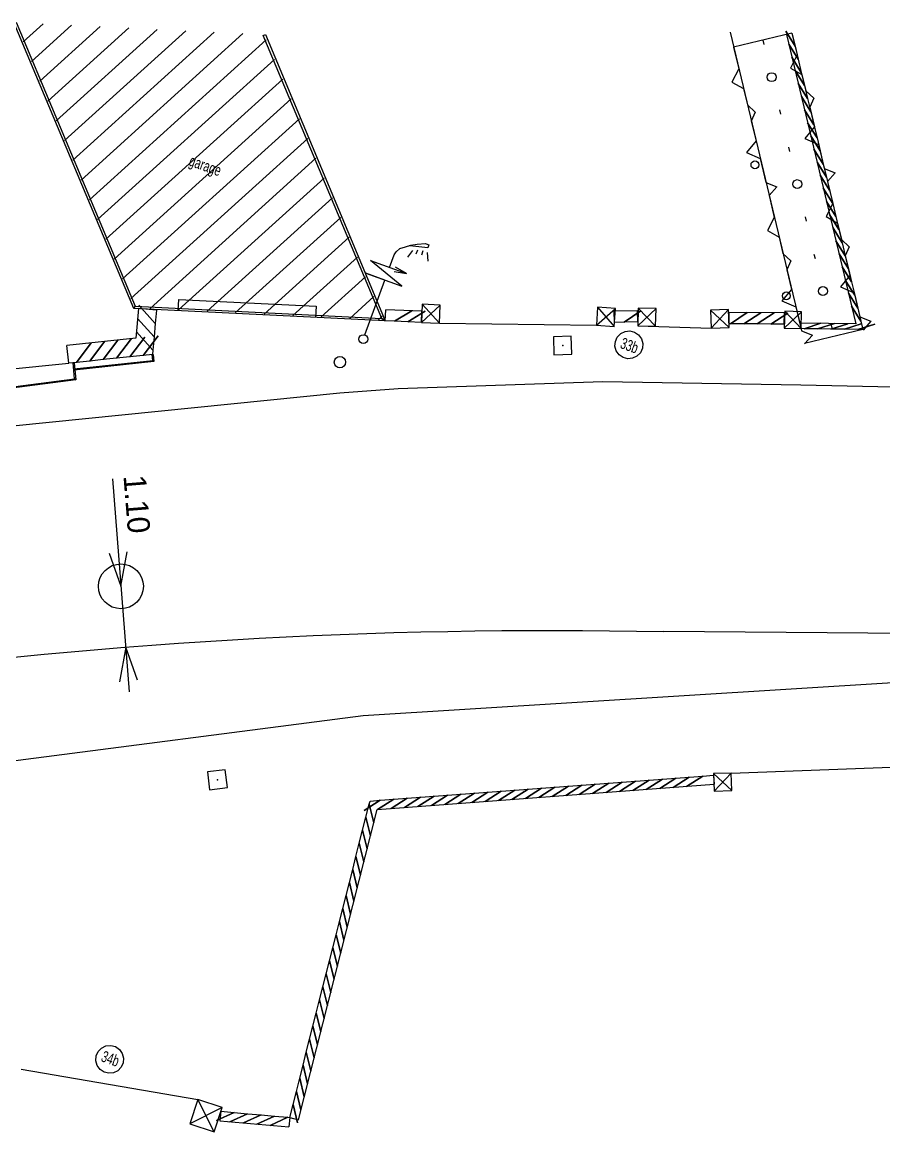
# Model space of a CAD drawing. Extents: x -215 to 206, y -120 to -34.
# Drawn here: x 114.47 to 129.82, y -79.19 to -59.42 of the extents above; entities that cross this region are included whole.
import ezdxf
from ezdxf.enums import TextEntityAlignment as Align

# ---------------------------------------------------------------- set-up
doc = ezdxf.new("R2010")
doc.units = 0
doc.header["$MEASUREMENT"] = 0
for name, color, linetype in [('C_BAT_INDI', 7, 'CONTINUOUS'), ('C_BAT_INDU', 7, 'CONTINUOUS'), ('TOP$BATI', 7, 'CONTINUOUS')]:
    doc.layers.add(name, color=color, linetype=linetype)
doc.styles.add('txt', font='TXT', dxfattribs={"height": 0.2})

# ---------------------------------------------------------------- blocks, each defined once
blk = doc.blocks.new('FLECH')
at = {"layer": 'C_BAT_INDU', "color": 1, "linetype": 'Continuous'}
blk.add_lwpolyline([(-0.1294, 0.483), (0, 0), (0.1294, 0.483)], dxfattribs=at)
blk = doc.blocks.new('FLEC')
at = {"layer": 'C_BAT_INDU', "color": 1, "linetype": 'Continuous', "xscale": 24.99905005097397, "yscale": 24.99905005097397, "zscale": 25.00093132415669, "rotation": 90.00065102824891}
blk.add_blockref('FLECH', (0, 0), dxfattribs=at)

msp = doc.modelspace()

# ---------------------------------------------------------------- linework, layer by layer
at = {"layer": 'C_BAT_INDI', "color": 1, "linetype": 'Continuous'}
msp.add_line((116.073, -67.558, -0.028), (116.375, -71.353, -0.028), dxfattribs=at)
at = {"layer": 'C_BAT_INDI', "color": 5, "linetype": 'Continuous'}
msp.add_line((132.999, -70.334, 999.198), (125.89, -70.278, -0.028), dxfattribs=at)
at = {"layer": 'C_BAT_INDI', "color": 5, "linetype": 'Continuous', "extrusion": (0, 0, -1)}
msp.add_arc((-123.862, -165.745, 0.028), 95.488, 81.99693, 91.21692, dxfattribs=at)
at = {"layer": 'TOP$BATI', "color": 7, "linetype": 'Continuous'}
for p, q in [((116.453, -64.52, 991.352), (114.323, -59.436, 991.352)), ((114.36, -59.42, 991.352), (116.48, -64.481, 991.352)), ((114.838, -59.447, 991.352), (114.483, -59.768, 991.352)), ((115.347, -59.472, 991.352), (114.631, -60.12, 991.352)), ((115.855, -59.498, 991.352), (114.778, -60.472, 991.352)), ((116.364, -59.523, 991.352), (114.925, -60.825, 991.352)), ((116.872, -59.548, 991.352), (115.073, -61.177, 991.352)), ((117.38, -59.574, 991.352), (115.221, -61.529, 991.352)), ((117.889, -59.599, 991.352), (115.368, -61.881, 991.352)), ((118.398, -59.624, 991.352), (115.515, -62.233, 991.352)), ((118.761, -59.657, 991.352), (118.798, -59.642, 991.352)), ((120.873, -64.7, 991.352), (118.761, -59.657, 991.352)), ((118.798, -59.642, 991.352), (120.935, -64.743, 991.352)), ((127.077, -59.6, 999.235), (127.636, -61.934, 999.235)), ((128.179, -59.614, 991.352), (127.138, -59.864, 991.352)), ((128.235, -59.848, 991.352), (128.068, -59.579, 991.352)), ((128.068, -59.579, 991.352), (128.235, -59.848, 991.352)), ((128.179, -59.614, 991.352), (128.081, -59.638, 991.352)), ((128.081, -59.638, 991.352), (129.316, -64.794, 991.352)), ((128.179, -59.614, 991.352), (128.235, -59.848, 991.352)), ((128.179, -59.614, 991.352), (128.272, -60.003, 991.352)), ((118.815, -59.732, 991.485), (115.663, -62.585, 991.485)), ((127.138, -59.864, 991.352), (127.231, -60.252, 991.352)), ((127.659, -59.739, 991.352), (127.677, -59.817, 991.352)), ((128.291, -60.081, 991.352), (128.123, -59.813, 991.352)), ((128.123, -59.813, 991.352), (128.291, -60.081, 991.352)), ((128.235, -59.848, 991.352), (128.291, -60.081, 991.352)), ((118.963, -60.084, 992.013), (115.81, -62.937, 992.013)), ((128.272, -60.003, 991.352), (128.152, -60.238, 991.352)), ((128.346, -60.315, 991.352), (128.179, -60.046, 991.352)), ((128.179, -60.046, 991.352), (128.346, -60.315, 991.352)), ((128.291, -60.081, 991.352), (128.346, -60.315, 991.352)), ((127.231, -60.252, 991.352), (127.111, -60.487, 991.352)), ((128.152, -60.238, 991.352), (128.356, -60.353, 991.352)), ((128.402, -60.548, 991.352), (128.235, -60.279, 991.352)), ((128.235, -60.279, 991.352), (128.402, -60.548, 991.352)), ((119.11, -60.436, 992.541), (115.958, -63.289, 992.541)), ((127.111, -60.487, 991.352), (127.315, -60.603, 991.352)), ((128.346, -60.315, 991.352), (128.402, -60.548, 991.352)), ((128.356, -60.353, 992.463), (128.426, -60.645, 992.463)), ((127.315, -60.603, 992.463), (127.385, -60.895, 992.463)), ((128.458, -60.781, 991.352), (128.291, -60.513, 991.352)), ((128.291, -60.513, 991.352), (128.458, -60.781, 991.352)), ((128.402, -60.548, 991.352), (128.458, -60.781, 991.352)), ((128.426, -60.645, 992.463), (128.567, -60.776, 992.463)), ((119.258, -60.788, 993.069), (116.105, -63.641, 993.069)), ((128.514, -61.015, 991.352), (128.347, -60.746, 991.352)), ((128.347, -60.746, 991.352), (128.514, -61.015, 991.352)), ((128.458, -60.781, 991.352), (128.514, -61.015, 991.352)), ((128.567, -60.776, 992.463), (128.495, -60.937, 992.463)), ((127.385, -60.895, 992.463), (127.526, -61.025, 992.463)), ((127.526, -61.025, 992.463), (127.455, -61.186, 992.463)), ((127.957, -60.984, 993.223), (127.975, -61.062, 993.223)), ((128.57, -61.248, 991.352), (128.403, -60.98, 991.352)), ((128.403, -60.98, 991.352), (128.57, -61.248, 991.352)), ((128.495, -60.937, 993.339), (128.579, -61.287, 993.339)), ((128.514, -61.015, 991.352), (128.57, -61.248, 991.352)), ((119.405, -61.14, 993.598), (116.253, -63.993, 993.598)), ((127.455, -61.186, 993.339), (127.539, -61.536, 993.339)), ((128.579, -61.287, 993.339), (128.409, -61.492, 993.339)), ((128.626, -61.482, 991.352), (128.459, -61.213, 991.352)), ((128.459, -61.213, 991.352), (128.626, -61.482, 991.352)), ((128.57, -61.248, 991.352), (128.626, -61.482, 991.352)), ((128.682, -61.715, 991.352), (128.515, -61.447, 991.352)), ((128.515, -61.447, 991.352), (128.682, -61.715, 991.352)), ((128.626, -61.482, 991.352), (128.682, -61.715, 991.352)), ((119.553, -61.492, 994.126), (116.4, -64.345, 994.126)), ((127.539, -61.536, 993.339), (127.368, -61.742, 993.339)), ((128.115, -61.645, 994.216), (128.134, -61.723, 994.216)), ((128.409, -61.492, 993.339), (128.654, -61.598, 993.339)), ((128.738, -61.948, 991.352), (128.571, -61.68, 991.352)), ((128.571, -61.68, 991.352), (128.738, -61.948, 991.352)), ((128.654, -61.598, 994.333), (128.756, -62.026, 994.333)), ((119.7, -61.844, 994.654), (116.744, -64.52, 994.654)), ((127.368, -61.742, 993.339), (127.613, -61.847, 993.339)), ((127.613, -61.847, 994.333), (127.716, -62.275, 994.333)), ((128.682, -61.715, 991.352), (128.738, -61.948, 991.352)), ((127.636, -61.934, 999.235), (128.195, -64.268, 999.235)), ((128.794, -62.182, 991.352), (128.626, -61.913, 991.352)), ((128.626, -61.913, 991.352), (128.794, -62.182, 991.352)), ((128.738, -61.948, 991.352), (128.794, -62.182, 991.352)), ((128.756, -62.026, 994.333), (128.951, -62.103, 994.333)), ((119.848, -62.197, 995.182), (117.252, -64.545, 995.182)), ((127.716, -62.275, 994.333), (127.91, -62.352, 994.333)), ((128.85, -62.415, 991.352), (128.682, -62.147, 991.352)), ((128.682, -62.147, 991.352), (128.85, -62.415, 991.352)), ((128.794, -62.182, 991.352), (128.85, -62.415, 991.352)), ((128.951, -62.103, 994.333), (128.812, -62.26, 994.333)), ((128.812, -62.26, 995.326), (128.905, -62.649, 995.326)), ((127.91, -62.352, 994.333), (127.772, -62.509, 994.333)), ((128.905, -62.649, 991.352), (128.738, -62.38, 991.352)), ((128.738, -62.38, 991.352), (128.905, -62.649, 991.352)), ((128.85, -62.415, 991.352), (128.905, -62.649, 991.352)), ((119.995, -62.548, 995.71), (117.761, -64.571, 995.71)), ((127.772, -62.509, 995.326), (127.865, -62.898, 995.326)), ((128.905, -62.649, 995.326), (128.786, -62.883, 995.326)), ((128.961, -62.882, 991.352), (128.794, -62.614, 991.352)), ((128.794, -62.614, 991.352), (128.961, -62.882, 991.352)), ((128.905, -62.649, 991.352), (128.961, -62.882, 991.352)), ((129.017, -63.115, 991.352), (128.85, -62.847, 991.352)), ((128.85, -62.847, 991.352), (129.017, -63.115, 991.352)), ((120.142, -62.901, 996.238), (118.269, -64.596, 996.238)), ((127.865, -62.898, 995.326), (127.745, -63.132, 995.326)), ((128.413, -62.89, 996.086), (128.432, -62.968, 996.086)), ((128.786, -62.883, 995.326), (128.989, -62.999, 995.326)), ((128.961, -62.882, 991.352), (129.017, -63.115, 991.352)), ((128.989, -62.999, 996.437), (129.059, -63.29, 996.437)), ((120.29, -63.253, 996.766), (118.778, -64.621, 996.766)), ((127.745, -63.132, 995.326), (127.949, -63.248, 995.326)), ((127.949, -63.248, 996.437), (128.019, -63.54, 996.437)), ((129.073, -63.349, 991.352), (128.906, -63.08, 991.352)), ((128.906, -63.08, 991.352), (129.073, -63.349, 991.352)), ((129.017, -63.115, 991.352), (129.073, -63.349, 991.352)), ((121.131, -63.515, 998.963), (121.196, -63.454, 998.963)), ((121.196, -63.454, 998.963), (121.292, -63.425, 998.963)), ((121.292, -63.425, 998.963), (121.388, -63.396, 998.963)), ((121.425, -63.409, 998.963), (121.362, -63.408, 998.963)), ((121.388, -63.396, 998.963), (121.502, -63.374, 998.963)), ((121.69, -63.442, 998.963), (121.425, -63.409, 998.963)), ((121.502, -63.374, 998.963), (121.654, -63.365, 998.963)), ((121.654, -63.365, 998.963), (121.692, -63.379, 998.963)), ((121.697, -63.423, 998.963), (121.69, -63.442, 998.963)), ((121.692, -63.379, 998.963), (121.711, -63.386, 998.963)), ((121.704, -63.404, 998.963), (121.697, -63.423, 998.963)), ((121.711, -63.386, 998.963), (121.704, -63.404, 998.963)), ((129.129, -63.582, 991.352), (128.962, -63.314, 991.352)), ((128.962, -63.314, 991.352), (129.129, -63.582, 991.352)), ((129.059, -63.29, 996.437), (129.201, -63.421, 996.437)), ((129.073, -63.349, 991.352), (129.129, -63.582, 991.352)), ((129.201, -63.421, 996.437), (129.129, -63.582, 996.437)), ((120.437, -63.605, 997.294), (119.286, -64.647, 997.294)), ((121.01, -63.79, 998.963), (121.092, -63.565, 998.963)), ((121.092, -63.565, 998.963), (121.131, -63.515, 998.963)), ((121.417, -63.491, 998.963), (121.331, -63.609, 998.963)), ((121.506, -63.481, 998.963), (121.478, -63.556, 998.963)), ((121.606, -63.497, 998.963), (121.579, -63.572, 998.963)), ((121.681, -63.524, 998.963), (121.69, -63.676, 998.963)), ((128.019, -63.54, 996.437), (128.16, -63.67, 996.437)), ((128.571, -63.551, 997.08), (128.59, -63.629, 997.08)), ((129.185, -63.816, 991.352), (129.018, -63.547, 991.352)), ((129.018, -63.547, 991.352), (129.185, -63.816, 991.352)), ((129.129, -63.582, 991.352), (129.185, -63.816, 991.352)), ((129.129, -63.582, 997.313), (129.213, -63.932, 997.313)), ((121.229, -64.125, 998.963), (120.672, -63.667, 998.963)), ((120.672, -63.667, 998.963), (121.311, -63.9, 998.963)), ((121.311, -63.9, 998.963), (121.118, -63.787, 998.963)), ((128.16, -63.67, 996.437), (128.088, -63.831, 996.437)), ((128.088, -63.831, 997.313), (128.172, -64.181, 997.313)), ((129.241, -64.049, 991.352), (129.074, -63.781, 991.352)), ((129.074, -63.781, 991.352), (129.241, -64.049, 991.352)), ((129.185, -63.816, 991.352), (129.241, -64.049, 991.352)), ((120.585, -63.957, 997.822), (119.795, -64.672, 997.822)), ((120.572, -64.993, 998.963), (120.928, -64.016, 998.963)), ((120.928, -64.016, 998.963), (120.59, -63.893, 998.963)), ((120.59, -63.893, 998.963), (121.229, -64.125, 998.963)), ((121.09, -63.862, 998.963), (121.311, -63.9, 998.963)), ((129.213, -63.932, 997.313), (129.042, -64.138, 997.313)), ((129.297, -64.282, 991.352), (129.13, -64.014, 991.352)), ((129.13, -64.014, 991.352), (129.297, -64.282, 991.352)), ((129.241, -64.049, 991.352), (129.297, -64.282, 991.352)), ((128.172, -64.181, 997.313), (128.001, -64.387, 997.313)), ((129.042, -64.138, 997.313), (129.287, -64.243, 997.313)), ((129.353, -64.516, 991.352), (129.185, -64.247, 991.352)), ((129.185, -64.247, 991.352), (129.353, -64.516, 991.352)), ((129.287, -64.243, 998.307), (129.39, -64.671, 998.307)), ((117.247, -64.559, 991.352), (117.257, -64.359, 991.352)), ((117.257, -64.359, 991.352), (119.702, -64.481, 991.352)), ((120.732, -64.309, 998.35), (120.303, -64.697, 998.35)), ((121.592, -64.447, 999.029), (121.577, -64.769, 999.029)), ((121.915, -64.462, 999.029), (121.592, -64.447, 999.029)), ((121.915, -64.462, 999.029), (121.592, -64.447, 999.029)), ((121.592, -64.447, 999.029), (121.9, -64.785, 999.029)), ((128.001, -64.387, 997.313), (128.247, -64.493, 997.313)), ((128.195, -64.268, 999.235), (128.342, -64.881, 999.235)), ((129.297, -64.282, 991.352), (129.353, -64.516, 991.352)), ((116.453, -64.52, 991.352), (116.48, -64.481, 991.352)), ((116.48, -64.481, 991.352), (116.453, -64.52, 991.352)), ((120.935, -64.743, 991.352), (116.453, -64.52, 991.352)), ((116.48, -64.481, 991.352), (120.873, -64.7, 991.352)), ((116.538, -64.522, 998.972), (116.493, -65.05, 998.972)), ((116.857, -64.549, 998.972), (116.538, -64.522, 998.972)), ((116.836, -64.788, 998.972), (116.543, -64.462, 998.972)), ((116.543, -64.462, 998.972), (116.836, -64.788, 998.972)), ((116.857, -64.549, 998.972), (116.836, -64.788, 998.972)), ((119.702, -64.481, 991.352), (119.692, -64.683, 991.352)), ((120.935, -64.743, 999.021), (120.943, -64.543, 999.021)), ((121.585, -64.57, 999.029), (120.943, -64.543, 999.029)), ((121.098, -64.75, 999.029), (121.406, -64.562, 999.029)), ((121.406, -64.562, 999.029), (121.098, -64.75, 999.029)), ((121.338, -64.76, 999.029), (121.645, -64.572, 999.029)), ((121.645, -64.572, 999.029), (121.338, -64.76, 999.029)), ((121.577, -64.769, 999.029), (121.915, -64.462, 999.029)), ((121.577, -64.769, 999.029), (121.585, -64.57, 999.029)), ((121.9, -64.785, 999.029), (121.915, -64.462, 999.029)), ((124.717, -64.5, 999.092), (124.695, -64.818, 999.092)), ((124.695, -64.818, 999.092), (125.034, -64.522, 999.092)), ((125.034, -64.522, 999.092), (124.717, -64.5, 999.092)), ((125.034, -64.522, 999.092), (124.717, -64.5, 999.092)), ((124.717, -64.5, 999.092), (125.012, -64.84, 999.092)), ((125.012, -64.84, 999.092), (125.034, -64.522, 999.092)), ((125.427, -64.562, 999.099), (125.014, -64.569, 999.099)), ((125.017, -64.769, 999.093), (125.014, -64.569, 999.093)), ((125.191, -64.766, 999.099), (125.487, -64.561, 999.099)), ((125.487, -64.561, 999.099), (125.191, -64.766, 999.099)), ((125.431, -64.762, 999.099), (125.427, -64.562, 999.099)), ((125.439, -64.513, 999.099), (125.433, -64.832, 999.099)), ((125.433, -64.832, 999.099), (125.758, -64.519, 999.099)), ((125.758, -64.519, 999.099), (125.439, -64.513, 999.099)), ((125.758, -64.519, 999.099), (125.439, -64.513, 999.099)), ((125.439, -64.513, 999.099), (125.751, -64.838, 999.099)), ((125.751, -64.838, 999.099), (125.758, -64.519, 999.099)), ((127.049, -64.542, 999.175), (126.729, -64.551, 999.175)), ((127.049, -64.542, 999.175), (126.729, -64.551, 999.175)), ((126.729, -64.551, 999.175), (126.738, -64.871, 999.175)), ((126.729, -64.551, 999.175), (127.058, -64.862, 999.175)), ((126.738, -64.871, 999.175), (127.049, -64.542, 999.175)), ((127.058, -64.862, 999.175), (127.049, -64.542, 999.175)), ((127.059, -64.793, 999.175), (127.06, -64.593, 999.175)), ((128.044, -64.601, 999.235), (127.06, -64.593, 999.235)), ((127.082, -64.793, 999.235), (127.384, -64.595, 999.235)), ((127.384, -64.595, 999.235), (127.082, -64.793, 999.235)), ((127.322, -64.795, 999.235), (127.624, -64.598, 999.235)), ((127.624, -64.598, 999.235), (127.322, -64.795, 999.235)), ((127.562, -64.797, 999.235), (127.864, -64.6, 999.235)), ((127.864, -64.6, 999.235), (127.562, -64.797, 999.235)), ((127.802, -64.799, 999.235), (128.104, -64.602, 999.235)), ((128.104, -64.602, 999.235), (127.802, -64.799, 999.235)), ((128.051, -64.571, 999.235), (128.041, -64.871, 999.235)), ((128.041, -64.871, 999.235), (128.352, -64.58, 999.235)), ((128.042, -64.801, 999.235), (128.044, -64.601, 999.235)), ((128.352, -64.58, 999.235), (128.051, -64.571, 999.235)), ((128.352, -64.58, 999.235), (128.051, -64.571, 999.235)), ((128.051, -64.571, 999.235), (128.342, -64.881, 999.235)), ((128.247, -64.493, 998.307), (128.349, -64.921, 998.307)), ((128.342, -64.881, 999.235), (128.352, -64.58, 999.235)), ((129.409, -64.749, 991.352), (129.241, -64.481, 991.352)), ((129.241, -64.481, 991.352), (129.409, -64.749, 991.352)), ((129.353, -64.516, 991.352), (129.409, -64.749, 991.352)), ((116.816, -65.027, 998.972), (116.523, -64.701, 998.972)), ((116.523, -64.701, 998.972), (116.816, -65.027, 998.972)), ((116.836, -64.788, 998.972), (116.816, -65.027, 998.972)), ((120.88, -64.661, 998.878), (120.812, -64.723, 998.878)), ((120.935, -64.743, 991.352), (120.873, -64.7, 991.352)), ((120.873, -64.7, 991.352), (120.935, -64.743, 991.352)), ((121.098, -64.75, 999.029), (120.935, -64.743, 999.029)), ((121.338, -64.76, 999.029), (121.098, -64.75, 999.029)), ((121.577, -64.769, 999.029), (121.338, -64.76, 999.029)), ((121.577, -64.769, 999.029), (121.9, -64.785, 999.029)), ((121.9, -64.785, 999.067), (124.695, -64.818, 999.067)), ((124.695, -64.818, 999.092), (125.012, -64.84, 999.092)), ((125.191, -64.766, 999.099), (125.017, -64.769, 999.099)), ((125.431, -64.762, 999.099), (125.191, -64.766, 999.099)), ((125.433, -64.832, 999.099), (126.738, -64.871, 999.099)), ((125.433, -64.832, 999.099), (125.751, -64.838, 999.099)), ((127.082, -64.793, 999.235), (127.059, -64.793, 999.235)), ((127.322, -64.795, 999.235), (127.082, -64.793, 999.235)), ((127.562, -64.797, 999.235), (127.322, -64.795, 999.235)), ((127.802, -64.799, 999.235), (127.562, -64.797, 999.235)), ((128.042, -64.801, 999.235), (127.802, -64.799, 999.235)), ((128.342, -64.881, 999.235), (128.344, -64.781, 999.235)), ((129.316, -64.794, 991.352), (128.344, -64.781, 991.352)), ((128.394, -64.882, 991.352), (128.695, -64.785, 991.352)), ((128.695, -64.785, 991.352), (128.394, -64.882, 991.352)), ((128.634, -64.885, 991.352), (128.935, -64.789, 991.352)), ((128.935, -64.789, 991.352), (128.634, -64.885, 991.352)), ((128.87, -64.796, 998.95), (128.888, -64.874, 998.95)), ((128.874, -64.888, 991.352), (129.175, -64.792, 991.352)), ((129.175, -64.792, 991.352), (128.874, -64.888, 991.352)), ((129.114, -64.891, 991.352), (129.415, -64.795, 991.352)), ((129.415, -64.795, 991.352), (129.114, -64.891, 991.352)), ((129.354, -64.894, 991.352), (129.655, -64.798, 991.352)), ((129.655, -64.798, 991.352), (129.354, -64.894, 991.352)), ((129.39, -64.671, 998.307), (129.584, -64.748, 998.307)), ((129.409, -64.749, 991.352), (129.444, -64.895, 991.352)), ((129.584, -64.748, 998.307), (129.446, -64.905, 998.307)), ((116.385, -65.383, 998.972), (116.65, -65.033, 998.972)), ((116.65, -65.033, 998.972), (116.385, -65.383, 998.972)), ((116.796, -65.266, 998.972), (116.502, -64.94, 998.972)), ((116.502, -64.94, 998.972), (116.796, -65.266, 998.972)), ((116.624, -65.358, 998.972), (116.889, -65.008, 998.972)), ((116.889, -65.008, 998.972), (116.624, -65.358, 998.972)), ((116.816, -65.027, 998.972), (116.796, -65.266, 998.972)), ((124.249, -65.014, 998.975), (123.929, -65.025, 998.975)), ((123.929, -65.025, 998.975), (123.94, -65.345, 998.975)), ((124.26, -65.334, 998.975), (124.249, -65.014, 998.975)), ((125.033, -65.109, 991.352), (125.068, -65.03, 991.352)), ((125.068, -65.03, 991.352), (125.128, -64.968, 991.352)), ((125.128, -64.968, 991.352), (125.206, -64.931, 991.352)), ((125.206, -64.931, 991.352), (125.292, -64.922, 991.352)), ((125.292, -64.922, 991.352), (125.375, -64.943, 991.352)), ((125.375, -64.943, 991.352), (125.447, -64.992, 991.352)), ((125.447, -64.992, 991.352), (125.497, -65.062, 991.352)), ((126.738, -64.871, 999.175), (127.058, -64.862, 999.175)), ((128.041, -64.871, 999.235), (128.342, -64.881, 999.235)), ((128.394, -64.882, 991.352), (128.342, -64.881, 991.352)), ((128.349, -64.921, 998.307), (128.544, -64.997, 998.307)), ((128.634, -64.885, 991.352), (128.394, -64.882, 991.352)), ((129.444, -64.895, 999.286), (128.403, -65.145, 999.286)), ((128.544, -64.997, 998.307), (128.405, -65.154, 998.307)), ((128.874, -64.888, 991.352), (128.634, -64.885, 991.352)), ((129.114, -64.891, 991.352), (128.874, -64.888, 991.352)), ((129.354, -64.894, 991.352), (129.114, -64.891, 991.352)), ((129.444, -64.895, 991.352), (129.354, -64.894, 991.352)), ((116.493, -65.05, 998.972), (115.262, -65.18, 998.972)), ((115.295, -65.498, 998.875), (115.262, -65.18, 998.875)), ((115.431, -65.483, 998.972), (115.696, -65.134, 998.972)), ((115.696, -65.134, 998.972), (115.431, -65.483, 998.972)), ((115.67, -65.458, 998.972), (115.934, -65.109, 998.972)), ((115.934, -65.109, 998.972), (115.67, -65.458, 998.972)), ((115.908, -65.433, 998.972), (116.173, -65.084, 998.972)), ((116.173, -65.084, 998.972), (115.908, -65.433, 998.972)), ((116.147, -65.408, 998.972), (116.412, -65.058, 998.972)), ((116.412, -65.058, 998.972), (116.147, -65.408, 998.972)), ((125.026, -65.195, 991.352), (125.033, -65.109, 991.352)), ((125.05, -65.278, 991.352), (125.026, -65.195, 991.352)), ((125.514, -65.231, 991.352), (125.479, -65.309, 991.352)), ((125.497, -65.062, 991.352), (125.52, -65.145, 991.352)), ((125.52, -65.145, 991.352), (125.514, -65.231, 991.352)), ((115.908, -65.433, 998.972), (115.67, -65.458, 998.972)), ((116.147, -65.408, 998.972), (115.908, -65.433, 998.972)), ((116.385, -65.383, 998.972), (116.147, -65.408, 998.972)), ((116.624, -65.358, 998.972), (116.385, -65.383, 998.972)), ((116.789, -65.34, 998.972), (116.624, -65.358, 998.972)), ((116.779, -65.341, 998.871), (116.799, -65.339, 998.871)), ((116.791, -65.451, 998.871), (116.779, -65.341, 998.871)), ((116.796, -65.266, 998.972), (116.789, -65.34, 998.972)), ((116.799, -65.339, 998.871), (116.813, -65.468, 998.871)), ((123.94, -65.345, 998.975), (124.26, -65.334, 998.975)), ((125.1, -65.347, 991.352), (125.05, -65.278, 991.352)), ((125.171, -65.396, 991.352), (125.1, -65.347, 991.352)), ((125.255, -65.417, 991.352), (125.171, -65.396, 991.352)), ((125.341, -65.409, 991.352), (125.255, -65.417, 991.352)), ((125.418, -65.371, 991.352), (125.341, -65.409, 991.352)), ((125.479, -65.309, 991.352), (125.418, -65.371, 991.352)), ((114.174, -65.609, 998.882), (115.295, -65.498, 998.882)), ((115.431, -65.483, 998.972), (115.295, -65.498, 998.972)), ((115.372, -65.49, 998.871), (115.392, -65.488, 998.871)), ((115.401, -65.772, 998.871), (115.372, -65.49, 998.871)), ((115.392, -65.488, 998.871), (115.424, -65.79, 998.871)), ((115.393, -65.598, 998.871), (116.791, -65.451, 998.871)), ((115.395, -65.618, 998.871), (115.393, -65.598, 998.871)), ((116.813, -65.468, 998.871), (115.395, -65.618, 998.871)), ((115.67, -65.458, 998.972), (115.431, -65.483, 998.972)), ((116.791, -65.451, 998.871), (116.813, -65.468, 998.871)), ((116.813, -65.468, 998.871), (116.791, -65.451, 998.871)), ((115.424, -65.79, 998.871), (114.148, -65.957, 998.871)), ((114.165, -65.935, 998.871), (115.401, -65.772, 998.871)), ((115.424, -65.79, 998.871), (115.401, -65.772, 998.871)), ((115.401, -65.772, 998.871), (115.424, -65.79, 998.871)), ((121.164, -65.946, 996.853), (124.808, -65.821, 996.853)), ((124.808, -65.821, 996.853), (128.336, -65.882, 996.853)), ((114.298, -66.613, 996.853), (120.123, -66.026, 996.853)), ((120.123, -66.026, 996.853), (121.164, -65.946, 996.853)), ((128.336, -65.882, 996.853), (136.584, -66.069, 996.853)), ((120.542, -71.773, 996.118), (129.976, -71.184, 996.118)), ((112.077, -72.872, 996.118), (120.542, -71.773, 996.118)), ((118.083, -72.739, 998.501), (117.766, -72.779, 998.501)), ((118.123, -73.056, 998.501), (118.083, -72.739, 998.501)), ((127.095, -72.798, 999.071), (130.099, -72.686, 999.071)), ((117.766, -72.779, 998.501), (117.806, -73.097, 998.501)), ((127.095, -72.798, 999.071), (126.782, -72.809, 999.071)), ((126.782, -72.809, 999.071), (126.794, -73.122, 999.071)), ((127.107, -73.111, 999.071), (126.782, -72.809, 999.071)), ((126.783, -72.839, 999.071), (126.795, -72.999, 999.071)), ((127.095, -72.798, 999.071), (126.794, -73.122, 999.071)), ((127.107, -73.111, 999.071), (127.095, -72.798, 999.071)), ((117.806, -73.097, 998.501), (118.123, -73.056, 998.501)), ((120.79, -73.449, 991.352), (126.795, -72.999, 991.352)), ((126.794, -73.122, 999.071), (127.107, -73.111, 999.071)), ((126.794, -73.122, 999.071), (127.107, -73.111, 999.071)), ((119.388, -78.975, 991.352), (120.79, -73.449, 991.352)), ((115.881, -77.699, 991.352), (115.958, -77.661, 991.352)), ((115.958, -77.661, 991.352), (116.044, -77.653, 991.352)), ((116.044, -77.653, 991.352), (116.128, -77.674, 991.352)), ((116.128, -77.674, 991.352), (116.199, -77.723, 991.352)), ((115.779, -77.925, 991.352), (115.785, -77.839, 991.352)), ((115.785, -77.839, 991.352), (115.821, -77.761, 991.352)), ((115.821, -77.761, 991.352), (115.881, -77.699, 991.352)), ((116.199, -77.723, 991.352), (116.249, -77.793, 991.352)), ((116.249, -77.793, 991.352), (116.273, -77.876, 991.352)), ((116.273, -77.876, 991.352), (116.267, -77.962, 991.352)), ((114.45, -78.077, 998.547), (117.595, -78.617, 998.547)), ((115.802, -78.008, 991.352), (115.779, -77.925, 991.352)), ((115.853, -78.078, 991.352), (115.802, -78.008, 991.352)), ((115.924, -78.127, 991.352), (115.853, -78.078, 991.352)), ((116.231, -78.04, 991.352), (116.171, -78.102, 991.352)), ((116.267, -77.962, 991.352), (116.231, -78.04, 991.352)), ((116.007, -78.148, 991.352), (115.924, -78.127, 991.352)), ((116.093, -78.139, 991.352), (116.007, -78.148, 991.352)), ((116.171, -78.102, 991.352), (116.093, -78.139, 991.352)), ((117.595, -78.618, 998.628), (117.453, -79.049, 998.628)), ((118.026, -78.76, 998.628), (117.595, -78.618, 998.628)), ((117.884, -79.191, 998.628), (117.595, -78.618, 998.628)), ((118.026, -78.76, 998.628), (117.453, -79.049, 998.628)), ((117.884, -79.191, 998.628), (118.026, -78.76, 998.628)), ((118.243, -78.847, 998.628), (117.93, -78.99, 998.628)), ((117.93, -78.99, 998.628), (118.243, -78.847, 998.628)), ((118.004, -78.826, 998.628), (117.989, -78.996, 998.628)), ((118.004, -78.826, 998.628), (118.243, -78.847, 998.628)), ((118.482, -78.869, 998.628), (118.168, -79.011, 998.628)), ((118.168, -79.011, 998.628), (118.482, -78.869, 998.628)), ((118.243, -78.847, 998.628), (118.482, -78.869, 998.628)), ((118.482, -78.869, 998.628), (118.722, -78.89, 998.628)), ((117.453, -79.049, 998.628), (117.884, -79.191, 998.628)), ((117.453, -79.049, 998.628), (117.884, -79.191, 998.628)), ((117.989, -78.996, 998.628), (119.218, -79.105, 998.628)), ((118.722, -78.89, 998.628), (118.407, -79.033, 998.628)), ((118.407, -79.033, 998.628), (118.722, -78.89, 998.628)), ((118.96, -78.912, 998.628), (118.647, -79.054, 998.628)), ((118.647, -79.054, 998.628), (118.96, -78.912, 998.628)), ((118.722, -78.89, 998.628), (118.96, -78.912, 998.628)), ((119.2, -78.933, 998.628), (118.885, -79.076, 998.628)), ((118.885, -79.076, 998.628), (119.2, -78.933, 998.628)), ((118.96, -78.912, 998.628), (119.2, -78.933, 998.628)), ((119.2, -78.933, 998.628), (119.233, -78.936, 998.628)), ((119.233, -78.936, 991.352), (119.218, -79.105, 991.352)), ((119.233, -78.936, 991.352), (119.388, -78.975, 991.352))]:
    msp.add_line(p, q, dxfattribs=at)
at = {"layer": 'TOP$BATI', "color": 7, "linetype": 'Continuous', "elevation": 991.352}
for points in [[(122.761, -73.141), (123, -73.123), (122.713, -73.305), (123, -73.123), (123.24, -73.105), (122.952, -73.287), (123.24, -73.105), (123.479, -73.087), (123.192, -73.269), (123.479, -73.087), (123.718, -73.069), (123.431, -73.251), (123.718, -73.069), (123.957, -73.051), (123.67, -73.233), (123.957, -73.051), (124.197, -73.033), (123.91, -73.215), (124.197, -73.033), (124.436, -73.015), (124.149, -73.197), (124.436, -73.015), (124.675, -72.998), (124.388, -73.179), (124.675, -72.998), (124.915, -72.98), (124.628, -73.162), (124.915, -72.98), (125.154, -72.962), (124.867, -73.144), (125.154, -72.962), (125.393, -72.944), (125.106, -73.126), (125.393, -72.944), (125.633, -72.926), (125.346, -73.108), (125.633, -72.926), (125.872, -72.908), (125.585, -73.09), (125.872, -72.908), (126.112, -72.89), (125.824, -73.072), (126.112, -72.89), (126.351, -72.872), (126.064, -73.054), (126.351, -72.872), (126.59, -72.854), (126.303, -73.036), (126.59, -72.854), (126.783, -72.839)], [(119.233, -78.936), (119.292, -78.703), (119.373, -79.033), (119.292, -78.703), (119.351, -78.471), (119.432, -78.801), (119.351, -78.471), (119.41, -78.238), (119.491, -78.568), (119.41, -78.238), (119.469, -78.005), (119.55, -78.336), (119.469, -78.005), (119.528, -77.773), (119.609, -78.103), (119.528, -77.773), (119.587, -77.54), (119.668, -77.87), (119.587, -77.54), (119.646, -77.307), (119.727, -77.638), (119.646, -77.307), (119.705, -77.075), (119.786, -77.405), (119.705, -77.075), (119.764, -76.842), (119.845, -77.172), (119.764, -76.842), (119.823, -76.61), (119.904, -76.94), (119.823, -76.61), (119.882, -76.377), (119.963, -76.707), (119.882, -76.377), (119.941, -76.144), (120.022, -76.474), (119.941, -76.144), (120, -75.912), (120.081, -76.242), (120, -75.912), (120.059, -75.679), (120.14, -76.009), (120.059, -75.679), (120.118, -75.446), (120.199, -75.776), (120.118, -75.446), (120.177, -75.214), (120.258, -75.544), (120.177, -75.214), (120.236, -74.981), (120.317, -75.311), (120.236, -74.981), (120.295, -74.749), (120.376, -75.079), (120.295, -74.749), (120.354, -74.516), (120.435, -74.846), (120.354, -74.516), (120.413, -74.283), (120.494, -74.613), (120.413, -74.283), (120.472, -74.051), (120.553, -74.381), (120.472, -74.051), (120.531, -73.818), (120.612, -74.148), (120.531, -73.818), (120.59, -73.585), (120.671, -73.916), (120.59, -73.585), (120.649, -73.353), (120.731, -73.683), (120.649, -73.353), (120.663, -73.298), (120.846, -73.284), (120.559, -73.466), (120.846, -73.284), (121.085, -73.267), (120.798, -73.448), (121.085, -73.267), (121.325, -73.249), (121.038, -73.431), (121.325, -73.249), (121.564, -73.231), (121.277, -73.413), (121.564, -73.231), (121.804, -73.213), (121.516, -73.395), (121.804, -73.213), (122.043, -73.195), (121.756, -73.377), (122.043, -73.195), (122.282, -73.177), (121.995, -73.359), (122.282, -73.177), (122.522, -73.159), (122.234, -73.341), (122.522, -73.159), (122.761, -73.141), (122.474, -73.323), (122.761, -73.141)]]:
    msp.add_lwpolyline(points, dxfattribs=at)
at = {"layer": 'TOP$BATI', "color": 7, "linetype": 'Continuous'}
for centre, radius in [((127.817, -60.4, 992.346), 0.08), ((127.52, -61.962, 1002.742), 0.07), ((128.273, -62.306, 995.209), 0.08), ((128.079, -64.296, 1006.248), 0.07), ((128.73, -64.212, 998.073), 0.08), ((120.545, -65.068, 998.963), 0.08), ((120.127, -65.478, 998.874), 0.1), ((116.225, -69.472, 998.563), 0.4)]:
    msp.add_circle(centre, radius, dxfattribs=at)
for p in [(124.095, -65.18, 998.975), (117.944, -72.918, 998.501)]:
    msp.add_point(p, dxfattribs=at)

# ---------------------------------------------------------------- block references
at = {"layer": 'C_BAT_INDU', "color": 1, "linetype": 'Continuous', "xscale": 0.0500013784923648, "yscale": 0.0500013784923648, "zscale": 0.0499981373516866}
for p, rotation in [((116.225, -69.472, -0.028), 274.5403054703563), ((116.311, -70.556, -0.028), 94.54030547035632)]:
    msp.add_blockref('FLEC', p, dxfattribs=dict(at, rotation=rotation))

# ---------------------------------------------------------------- texts
at = {"layer": 'C_BAT_INDI', "color": 1, "linetype": 'Continuous', "style": 'txt'}
msp.add_text('1.10', height=0.4, rotation=274.5399, dxfattribs=at).set_placement((116.311, -68.024, -0.028), align=Align.CENTER)
at = {"layer": 'TOP$BATI', "color": 7, "linetype": 'Continuous', "style": 'txt', "width": 0.6995}
for s, p in [('garage', (117.695, -62.069, -7.648)), ('33b', (125.251, -65.275, -7.648)), ('34b', (116.004, -77.982, -7.648))]:
    msp.add_text(s, height=0.2, rotation=340, dxfattribs=at).set_placement(p, align=Align.CENTER)

doc.saveas('drawing.dxf')
